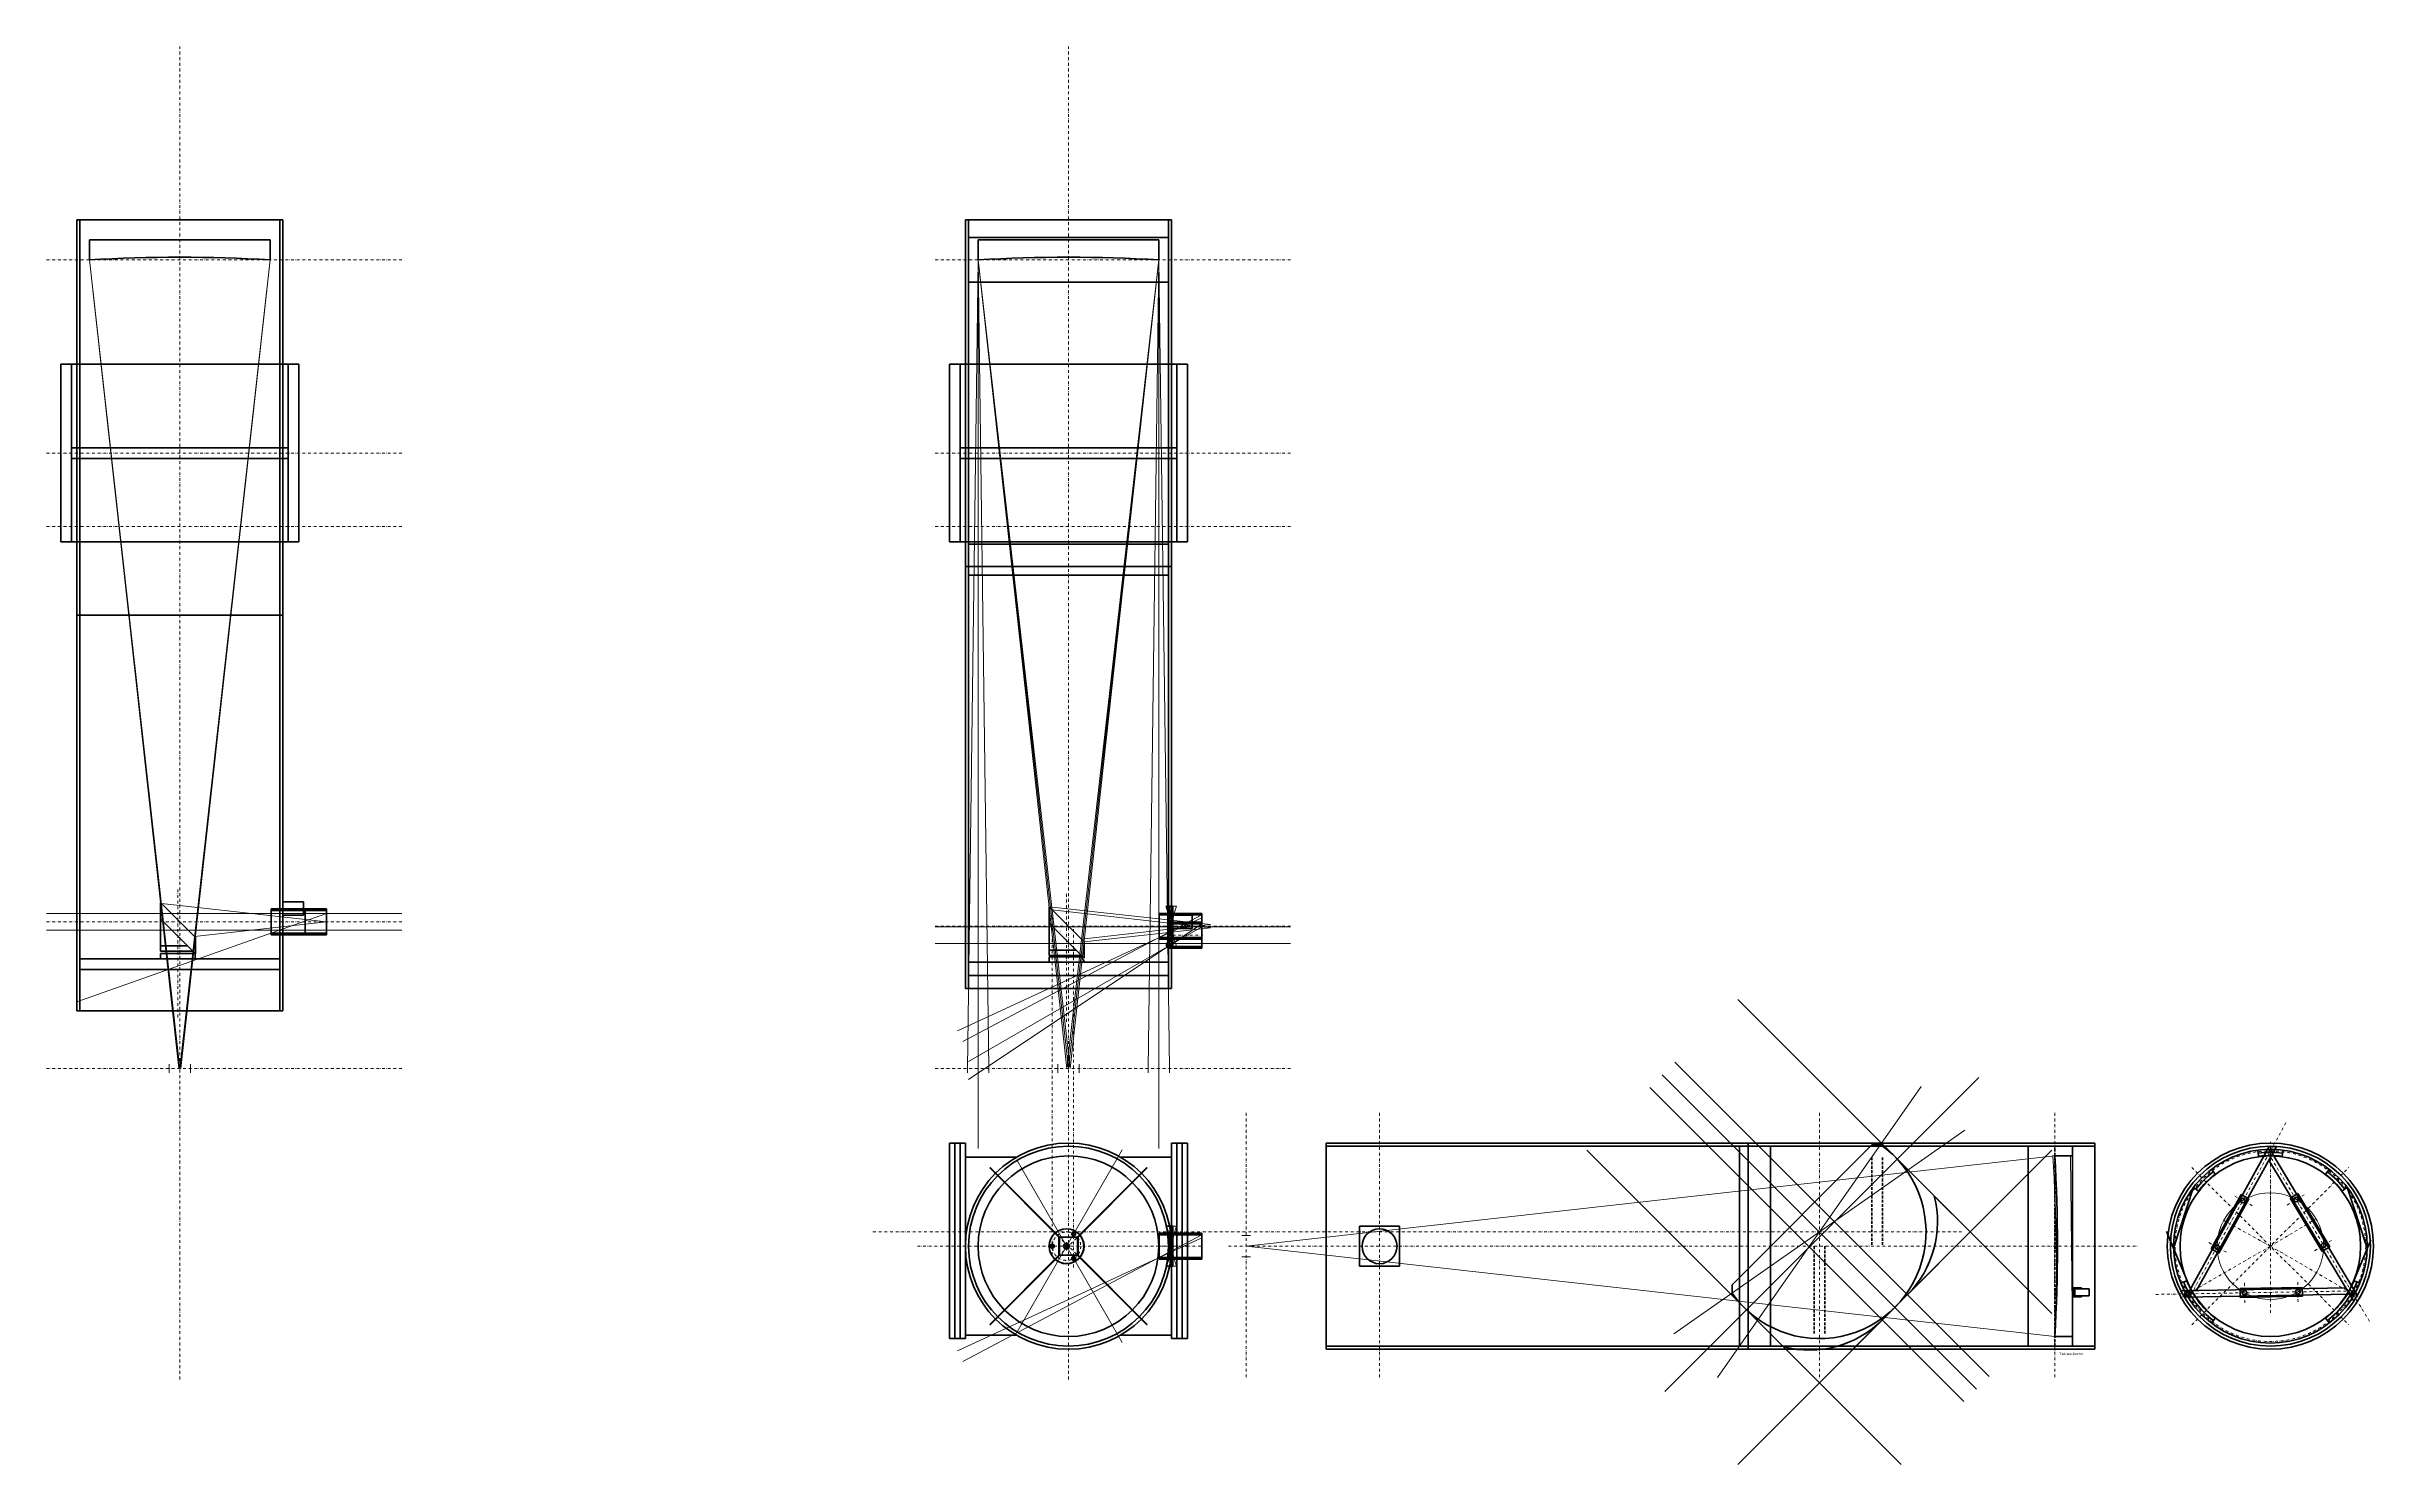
# Model space of a CAD drawing. Header units: millimetres. Extents: x -2000 to 3237, y -191 to 3000.
import ezdxf

# ---------------------------------------------------------------- set-up
doc = ezdxf.new("R2010")
doc.units = ezdxf.units.MM
doc.linetypes.add('DASHDOT2', pattern=[12.7, 6.35, -3.175, 0, -3.175])
doc.linetypes.add('DASHED2', pattern=[9.525, 6.35, -3.175])
doc.layers.get('0').update_dxf_attribs({"linetype": 'CONTINUOUS', "lineweight": 0})
for name, color, linetype, lineweight in [('Auxiliary', 1, 'CONTINUOUS', 18), ('Center', 7, 'DASHDOT2', 18), ('Contour', 7, 'CONTINUOUS', 35), ('Text', 7, 'CONTINUOUS', 15)]:
    doc.layers.add(name, color=color, linetype=linetype, lineweight=lineweight)
doc.styles.get("Standard").update_dxf_attribs({"font": 'txt', "width": 0.75})

# ---------------------------------------------------------------- blocks, each defined once
blk = doc.blocks.new('RCF-1 side')
at = {"layer": 'Auxiliary'}
for p, q in [((68, 25.4), (-457, -324.6)), ((68, 18.5), (-457, -284))]:
    blk.add_line(p, q, dxfattribs=at)
at = {"layer": 'Center'}
for p, q in [((-10.2, 0), (70, 0)), ((0, -31.4), (0, 47))]:
    blk.add_line(p, q, dxfattribs=at)
at = {"layer": 'Contour'}
for p, q in [((-8.2, 29.4), (68, 29.4)), ((-8.2, -29.4), (-8.2, 29.4)), ((-8.2, 25.4), (68, 25.4)), ((0, 45), (46, 45)), ((0, 15), (0, 45)), ((0, 15), (46, 15)), ((46, 15), (46, 45)), ((68, -29.4), (68, 29.4)), ((-8.2, -25.4), (68, -25.4)), ((-8.2, -29.4), (68, -29.4))]:
    blk.add_line(p, q, dxfattribs=at)
blk = doc.blocks.new('Focusor side')
at = {"layer": 'Auxiliary'}
for p, q in [((-478.8, -235.3), (71, 19)), ((71, 25.4), (-466.9, -259.3)), ((14, 45), (-1, 45)), ((-1, -45), (-1, 45)), ((-1, -45), (14, -45))]:
    blk.add_line(p, q, dxfattribs=at)
blk.add_arc((122, 0), 117, 157.3801, 202.6199, dxfattribs=at)
at = {"layer": 'Center'}
for p, q in [((-27, 0), (73, 0)), ((0, -47), (0, 47))]:
    blk.add_line(p, q, dxfattribs=at)
at = {"layer": 'Contour'}
for p, q in [((-25, 29), (71, 29)), ((-25, -29), (-25, 29)), ((-25, 25.4), (71, 25.4)), ((-9, 45), (6, 45)), ((6, -45), (6, 45)), ((71, -29), (71, 29)), ((-25, -25.4), (71, -25.4)), ((-25, -29), (71, -29)), ((6, -45), (-9, -45))]:
    blk.add_line(p, q, dxfattribs=at)
at = {"layer": 'Contour', "color": 7, "linetype": 'CONTINUOUS', "lineweight": 35}
blk.add_arc((-117, 0), 117, 337.3801, 22.6199, dxfattribs=at)

msp = doc.modelspace()

# ---------------------------------------------------------------- linework, layer by layer
at = {"layer": 'Auxiliary'}
for p, q in [((-1903.2, 2520), (-1700, 700)), ((-1903.2, 2520), (-1702.5, 700)), ((-1700, 700), (-1496.8, 2520)), ((-1496.8, 2520), (-1697.5, 700)), ((96.8, 2520), (72.8, 700)), ((96.8, 2520), (300, 700)), ((96.8, 2520), (96.8, 520)), ((120.8, 700), (96.8, 2520)), ((96.8, 2520), (296.1, 700)), ((303.8, 700), (96.8, 2520)), ((296.1, 700), (503.2, 2520)), ((300, 700), (503.2, 2520)), ((303.8, 700), (503.2, 2520)), ((503.2, 2520), (479.2, 700)), ((503.2, 2520), (503.2, 520)), ((527.2, 700), (503.2, 2520)), ((-2000, 1048.5), (-1200, 1048.5)), ((-1370, 1048.5), (-1932, 849.9)), ((-1741.5, 1071.5), (-1370, 1030)), ((256.3, 1063.7), (620, 1023.9)), ((620, 1016.2), (263.2, 1056.8)), ((-2000, 1011.5), (-1200, 1011.5)), ((-1370, 1030), (-1666.9, 996.9)), ((0, 1018.5), (800, 1018.5)), ((620, 1023.9), (329.2, 990.8)), ((620, 1016.2), (335, 985)), ((0, 981.5), (800, 981.5)), ((1806.2, 855.3), (2513.3, 148.2)), ((-1724, 690), (-1724, 710)), ((-1676, 690), (-1676, 710)), ((72.8, 690), (72.8, 710)), ((120.8, 690), (120.8, 710)), ((276, 690), (276, 710)), ((324, 690), (324, 710)), ((479.2, 690), (479.2, 710)), ((527.2, 690), (527.2, 710)), ((1636.4, 685.6), (2343.6, -21.6)), ((1664.7, 713.8), (2371.8, 6.7)), ((1608.2, 657.3), (2315.3, -49.8)), ((1642.1, -27.2), (2349.2, 679.9)), ((1760.6, 4.3), (2219.4, 659.7)), ((2317.7, 561.4), (1662.3, 102.6)), ((184.2, 107.1), (420.6, 516.5)), ((184.2, 492.9), (420.6, 83.5)), ((2520, 503.2), (700, 300)), ((1466.7, 515.8), (2173.8, -191.3)), ((1806.2, -191.3), (2513.3, 515.8)), ((2515, 503.2), (2555, 503.7)), ((2555, 503.7), (2560, 97.3)), ((690, 324), (710, 324)), ((690, 276), (710, 276)), ((700, 300), (2520, 96.8)), ((2520, 96.8), (2560, 97.3))]:
    msp.add_line(p, q, dxfattribs=at)
msp.add_circle((3005, 300), 120, dxfattribs=at)
msp.add_arc((-1122.2, 255.5), 3645.7, 357.5048, 3.8952, dxfattribs=at)
at = {"layer": 'Center'}
for p, q in [((-1700, 0), (-1700, 3000)), ((300, 0), (300, 3000)), ((-2000, 2520), (-1200, 2520)), ((0, 2520), (800, 2520)), ((-2000, 2085), (-1200, 2085)), ((0, 2085), (800, 2085)), ((-2000, 1920), (-1200, 1920)), ((0, 1920), (800, 1920)), ((-1704.4, 815), (-1704.4, 1105)), ((295.6, 805), (295.6, 1095)), ((-2000, 1030), (-1200, 1030)), ((0, 1020), (800, 1020)), ((263.6, 280), (263.6, 1044)), ((311.6, 252.3), (311.6, 1020)), ((-2000, 700), (-1200, 700)), ((0, 700), (800, 700)), ((700, 600), (700, 0)), ((1000, 600), (1000, 0)), ((1990, 600), (1990, 0)), ((2520, 600), (2520, 0)), ((3040.1, 577.8), (2823, 185.8)), ((3005, 300), (3005, 534.5)), ((123.2, 123.2), (476.8, 476.8)), ((123.2, 476.8), (476.8, 123.2)), ((2828.2, 123.2), (3181.8, 476.8)), ((2828.2, 476.8), (3181.8, 123.2)), ((3228.1, 130.7), (2997.1, 514.7)), ((3005, 150), (3005, 450)), ((2964.1, 391.2), (2923.4, 413.8)), ((3042.6, 392.6), (3082.5, 416.6)), ((-140, 332), (2310, 332)), ((3005, 300), (2900, 358.1)), ((3005, 300), (3107.8, 361.8)), ((-40, 300), (572, 300)), ((295.6, 290), (295.6, 310)), ((660, 300), (2705, 300)), ((3005, 300), (2801.9, 182.7)), ((2905.9, 286.3), (2865.3, 308.8)), ((3005, 300), (3208.1, 182.7)), ((3104.5, 289.8), (3144.3, 313.8)), ((2947.3, 172.5), (2946.4, 218.9)), ((3067.2, 174.6), (3066.4, 221.1)), ((2746.9, 191.5), (3194.9, 199.4))]:
    msp.add_line(p, q, dxfattribs=at)
for centre, radius in [((3005, 300), 214.5), ((295.6, 300), 32)]:
    msp.add_circle(centre, radius, dxfattribs=at)
at = {"layer": 'Contour'}
for p, q in [((-1932, 2610), (-1468, 2610)), ((-1932, 830), (-1932, 2610)), ((-1925, 830), (-1925, 2610)), ((-1475, 830), (-1475, 2610)), ((-1468, 830), (-1468, 2610)), ((68, 2610), (532, 2610)), ((68, 880), (68, 2610)), ((75, 880), (75, 2610)), ((525, 880), (525, 2610)), ((532, 880), (532, 2610)), ((-1903.2, 2565), (-1496.8, 2565)), ((-1903.2, 2520), (-1903.2, 2565)), ((-1496.8, 2520), (-1496.8, 2565)), ((96.8, 2565), (503.2, 2565)), ((96.8, 2520), (96.8, 2565)), ((503.2, 2520), (503.2, 2565)), ((-1968, 1885), (-1968, 2285)), ((-1968, 2285), (-1432, 2285)), ((-1944, 1885), (-1944, 2285)), ((-1456, 1885), (-1456, 2285)), ((-1432, 1885), (-1432, 2285)), ((32, 1885), (32, 2285)), ((32, 2285), (568, 2285)), ((56, 1885), (56, 2285)), ((544, 1885), (544, 2285)), ((568, 1885), (568, 2285)), ((-1944, 2097), (-1456, 2097)), ((56, 2097), (544, 2097)), ((-1944, 2073), (-1456, 2073)), ((56, 2073), (544, 2073)), ((-1968, 1885), (-1432, 1885)), ((32, 1885), (568, 1885)), ((68, 1830), (532, 1830)), ((-1932, 1720), (-1468, 1720)), ((-1743.7, 1036.7), (-1743.7, 1073.7)), ((-1665, 995), (-1743.7, 1073.7)), ((-1494.2, 1059.4), (-1370, 1059.4)), ((-1494.2, 1000.6), (-1494.2, 1059.4)), ((-1494.2, 1055.4), (-1370, 1055.4)), ((-1468, 1075), (-1422, 1075)), ((-1422, 1045), (-1422, 1075)), ((-1418, 1000.6), (-1418, 1059.4)), ((-1370, 1000.6), (-1370, 1059.4)), ((256.3, 1026.7), (256.3, 1063.7)), ((335, 985), (256.3, 1063.7)), ((-1665, 958), (-1743.7, 1036.7)), ((-1743.4, 964), (-1743.4, 1036.4)), ((-1494.2, 1004.6), (-1370, 1004.6)), ((-1494.2, 1000.6), (-1370, 1000.6)), ((-1468, 1045), (-1422, 1045)), ((335, 948), (256.3, 1026.7)), ((256.6, 954), (256.6, 1026.4)), ((-1925, 947), (-1475, 947)), ((-1743.4, 976), (-1683, 976)), ((-1743.4, 964), (-1671, 964)), ((-1743.4, 959), (-1665.4, 959)), ((-1743.4, 959), (-1743.4, 947)), ((-1665.4, 947), (-1665.4, 959)), ((-1665, 958), (-1665, 995)), ((256.6, 966), (317, 966)), ((256.6, 954), (329, 954)), ((256.6, 951), (256.6, 939)), ((256.6, 951), (327.8, 951)), ((334.6, 944.1), (327.8, 951)), ((334.6, 939), (334.6, 944.1)), ((335, 948), (335, 985)), ((-1925, 923), (-1475, 923)), ((75, 939), (525, 939)), ((75, 909), (525, 909)), ((68, 880), (532, 880)), ((-1932, 830), (-1468, 830)), ((32, 532), (68, 532)), ((32, 92), (32, 532)), ((44, 92), (44, 532)), ((56, 92), (56, 532)), ((68, 92), (68, 532)), ((532, 532), (568, 532)), ((532, 92), (532, 532)), ((544, 92), (544, 532)), ((556, 92), (556, 532)), ((568, 92), (568, 532)), ((880, 532), (880, 68)), ((880, 532), (2610, 532)), ((880, 525), (2610, 525)), ((1793.4, 213.2), (2108.8, 528.6)), ((1830, 532), (1830, 68)), ((2108.8, 528.6), (2127.7, 528.6)), ((2610, 532), (2610, 68)), ((3002.4, 524.3), (2822.7, 199.8)), ((3018.6, 524.6), (2838.9, 200.1)), ((3018.6, 524.6), (3002.4, 524.3)), ((68, 500), (182.4, 500)), ((122.7, 476.2), (278.4, 320.5)), ((123.8, 477.3), (280, 321.1)), ((320, 321.1), (476.2, 477.3)), ((321.6, 320.5), (477.3, 476.2)), ((417.6, 500), (532, 500)), ((2520, 503.2), (2560, 503.2)), ((2560, 503.2), (2560, 96.8)), ((2872.3, 473), (2880.8, 461.8)), ((2978.4, 502.3), (2976.5, 516.1)), ((3192.7, 175.9), (3001.5, 493.8)), ((3200.5, 190.1), (3009.4, 508)), ((3031.6, 502.3), (3033.5, 516.1)), ((3129.2, 461.8), (3137.7, 473)), ((2787.1, 295.2), (2832, 432.7)), ((2832, 432.7), (2843.2, 424.2)), ((3166.8, 424.2), (3178, 432.7)), ((3178, 432.7), (3222.9, 295.2)), ((2248.5, 412.9), (2329.4, 332)), ((2939.3, 416.4), (2871.4, 294)), ((2941, 415.5), (2873.2, 293)), ((2955, 407.7), (2887.2, 285.2)), ((2956.8, 406.7), (2888.9, 284.3)), ((2956.8, 406.7), (2939.3, 416.4)), ((3049.4, 408.4), (3066.6, 418.7)), ((3121.6, 288.4), (3049.4, 408.4)), ((3123.3, 289.4), (3051.1, 409.4)), ((3137, 297.7), (3064.8, 417.7)), ((3138.7, 298.7), (3066.6, 418.7)), ((278.4, 279.5), (278.4, 320.5)), ((280, 278.9), (280, 321.1)), ((280, 320), (320, 320)), ((320, 278.9), (320, 321.1)), ((321.6, 279.5), (321.6, 320.5)), ((955, 345), (1045, 345)), ((955, 255), (955, 345)), ((1045, 255), (1045, 345)), ((2329.4, 332), (2188, 190.6)), ((2771.3, 333.1), (2821.1, 213)), ((3188.9, 213), (3231, 314.6)), ((122.7, 123.8), (278.4, 279.5)), ((123.8, 122.7), (280, 278.9)), ((280, 280), (320, 280)), ((320, 278.9), (476.2, 122.7)), ((321.6, 279.5), (477.3, 123.8)), ((2888.9, 284.3), (2871.4, 294)), ((3121.6, 288.4), (3138.7, 298.7)), ((955, 255), (1045, 255)), ((1793.4, 194.3), (1793.4, 213.2)), ((2816.5, 221.9), (2803.6, 216.6)), ((3193.5, 221.9), (3206.4, 216.6)), ((2580, 206.1), (2560, 206.1)), ((2560, 206.1), (2560, 186.1)), ((2580, 186.1), (2560, 186.1)), ((2597, 204.1), (2562, 204.1)), ((2562, 204.1), (2562, 188.1)), ((2597, 188.1), (2562, 188.1)), ((2565, 204.1), (2565, 188.1)), ((2580, 206.1), (2580, 204.1)), ((2580, 188.1), (2580, 186.1)), ((2597, 204.1), (2597, 188.1)), ((2803.7, 199.5), (3174.6, 206.1)), ((2803.7, 199.5), (2812, 185.6)), ((2812, 185.6), (3182.9, 192.2)), ((2936.7, 204.8), (3076.7, 207.3)), ((2936.7, 202.8), (3076.7, 205.3)), ((2937, 184.8), (2936.7, 204.8)), ((2937, 186.8), (3077, 189.3)), ((2937, 184.8), (3077, 187.3)), ((3077, 187.3), (3076.7, 207.3)), ((3192.7, 175.9), (3200.5, 190.1)), ((1990, -7.4), (2131.4, 134)), ((2872.3, 127), (2880.8, 138.2)), ((3129.2, 138.2), (3137.7, 127)), ((32, 92), (68, 92)), ((68, 100), (182.4, 100)), ((417.6, 100), (532, 100)), ((532, 92), (568, 92)), ((880, 75), (2610, 75)), ((880, 68), (2610, 68)), ((1909.1, 73.5), (1990, -7.4)), ((2520, 96.8), (2560, 96.8))]:
    msp.add_line(p, q, dxfattribs=at)
at = {"layer": 'Contour', "linetype": 'CONTINUOUS'}
for p, q in [((75, 2570), (525, 2570)), ((75, 2470), (525, 2470)), ((75, 1880), (525, 1880)), ((75, 1810), (525, 1810)), ((1810, 525), (1810, 75)), ((1880, 525), (1880, 75)), ((2460, 75), (2460, 525)), ((2560, 75), (2560, 525))]:
    msp.add_line(p, q, dxfattribs=at)
at = {"layer": 'Contour', "linetype": 'DASHED2'}
for p, q in [((2520, 75), (2520, 525)), ((2108, 499.6), (2108, 300)), ((2132, 499.6), (2132, 300)), ((1978, 300), (1978, 100.4)), ((2002, 300), (2002, 100.4))]:
    msp.add_line(p, q, dxfattribs=at)
at = {"layer": 'Contour'}
for centre, radius in [((300, 300), 232), ((300, 300), 225), ((3005, 300), 232), ((3005, 300), 225), ((300, 300), 203.2), ((3005, 300), 218), ((3005, 300), 203.2), ((3005, 514.5), 3), ((2943.2, 402.8), 5), ((3063.1, 405), 5), ((295.6, 300), 39.4), ((295.6, 300), 39), ((311.6, 327.7), 4.5), ((311.6, 327.7), 2.5), ((1000, 300), 39.4), ((263.6, 300), 4.5), ((263.6, 300), 2.5), ((295.6, 300), 6.5), ((295.6, 300), 3), ((311.6, 272.3), 4.5), ((311.6, 272.3), 2.5), ((2885, 297.9), 5), ((3125, 302.1), 5), ((2819.2, 192.7), 6.5), ((2819.2, 192.7), 3), ((2946.9, 195), 5), ((3066.8, 197.2), 5), ((3190.8, 192.7), 3)]:
    msp.add_circle(centre, radius, dxfattribs=at)
for centre, radius, start, end in [((-1700, -1120), 3645.7, 86.8048, 93.1952), ((300, -1120), 3645.7, 86.8048, 93.1952), ((1990, 332), 240, 215, 55), ((-1120, 300), 3645.7, 356.8048, 3.1952), ((3005, 300), 211, 82.5, 97.5), ((3005, 300), 204, 82.5, 97.5), ((3005, 300), 211, 127.5, 142.5), ((3005, 300), 204, 127.5, 142.5), ((3005, 300), 204, 37.5, 52.5), ((3005, 300), 211, 37.5, 52.5), ((2023.9, 354.6), 232, 315, 374.5497), ((3005, 300), 211, 202.5, 232.5), ((3005, 300), 204, 202.5, 232.5), ((3005, 300), 204, 307.5, 337.5), ((3005, 300), 211, 307.5, 337.5), ((1967.4, 298.1), 232, 255.4503, 315)]:
    msp.add_arc(centre, radius, start, end, dxfattribs=at)

# ---------------------------------------------------------------- block references
for name, p in [('Focusor side', (529, 1020)), ('RCF-1 side', (532, 1000)), ('Focusor side', (529, 300))]:
    msp.add_blockref(name, p)

# ---------------------------------------------------------------- texts
at = {"layer": 'Auxiliary', "char_height": 1, "width": 12.611, "attachment_point": 1}
for insert in [(-1720, 1020), (280, 1010)]:
    msp.add_mtext('Elliptical\\~Flat\\~393g', dxfattribs=dict(at, insert=insert))
at = {"layer": 'Text', "insert": (2530, 60), "char_height": 5, "width": 58.194, "attachment_point": 1}
msp.add_mtext('Thickness\\~39.6mm', dxfattribs=at)

doc.saveas('drawing.dxf')
